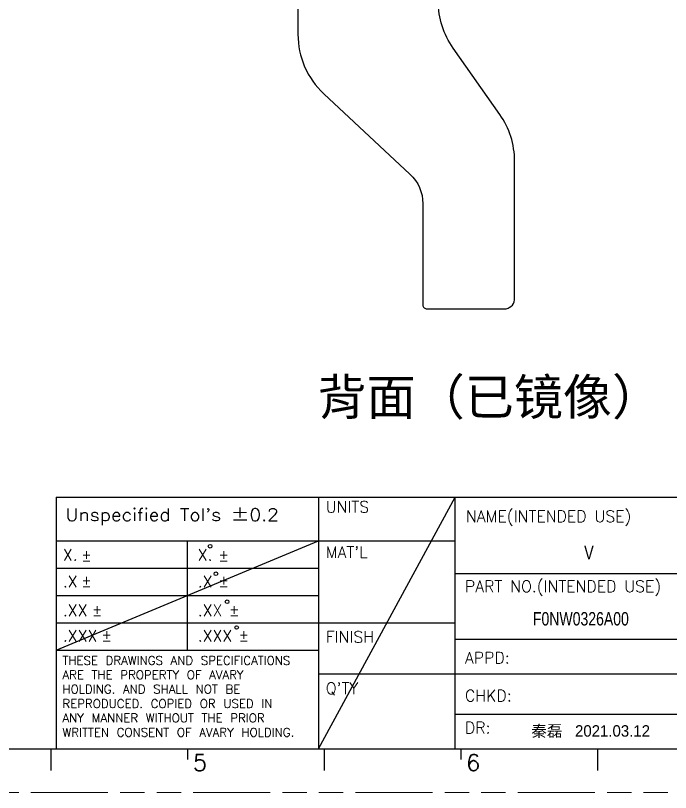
# Model space of a CAD drawing. Header units: millimetres. Extents: x 76 to 353, y -5 to 190.
# Drawn here: x 214.5 to 295.2, y -5.4 to 90.3 of the extents above; entities that cross this region are included whole.
import ezdxf

# ---------------------------------------------------------------- set-up
doc = ezdxf.new("R2010")
doc.units = ezdxf.units.MM
doc.linetypes.add('PHANTOM', pattern=[29.5, 9.5, -1.5, 3, -1.5, 3, -1.5, 9.5])
doc.layers.add('0PAPERF', color=2, linetype='PHANTOM', lineweight=9, plot=False)
doc.layers.add('備註', color=1, linetype='Continuous', lineweight=9)
doc.styles.add('SIMPLEX', font='simplex.shx')
doc.styles.get("Standard").update_dxf_attribs({"font": 'txt.shx'})

msp = doc.modelspace()

# ---------------------------------------------------------------- linework, layer by layer
for p, q in [((219.534, 31.005), (344.135, 31.005)), ((219.534, 31.005), (219.534, 0.023)), ((251.863, 31.005), (251.863, 0.023)), ((268.701, 0.023), (268.701, 31.005)), ((219.534, 25.617), (268.701, 25.617)), ((235.699, 12.147), (235.699, 25.617)), ((219.534, 22.249), (251.863, 22.249)), ((219.534, 18.882), (251.863, 18.882)), ((219.534, 15.514), (268.701, 15.514)), ((344.135, 13.494), (268.701, 13.494)), ((219.534, 12.147), (251.863, 12.147)), ((301.704, 9.213), (251.863, 9.213)), ((268.701, 4.262), (301.704, 4.262)), ((84.157, 0.023), (344.135, 0.023)), ((218.861, 0.023), (218.861, -2.671)), ((235.699, 0.023), (235.699, -1.324)), ((252.537, 0.023), (252.537, -2.671)), ((269.375, 0.023), (269.375, -1.324)), ((286.213, 0.023), (286.213, -2.671))]:
    msp.add_line(p, q)
at = {"linetype": 'Continuous'}
for p, q in [((251.863, 0.023), (268.701, 31.005)), ((219.534, 12.147), (251.863, 25.617))]:
    msp.add_line(p, q, dxfattribs=at)
msp.add_lwpolyline([(249.315, 137.497), (249.315, 88.029, 0.207998), (252.495, 80.716), (263.125, 70.803, -0.207969), (264.715, 67.147), (264.715, 54.699, 0.41437), (265.215, 54.199), (274.812, 54.199, 0.147928), (275.367, 54.366), (275.57, 54.502, 0.250656), (276.015, 55.334), (276.015, 72.404, 0.154616), (274.191, 78.162), (268.439, 86.328, -0.154617), (266.615, 92.087)], format="xyb")
msp.add_lwpolyline([(268.701, 31.005), (344.135, 31.005), (344.135, 21.576), (268.701, 21.576)], close=True)
for centre in [(238.493, 24.971), (239.205, 21.574), (240.587, 18.131), (241.765, 14.954)]:
    msp.add_circle(centre, 0.222)
at = {"layer": '0PAPERF'}
msp.add_line((76.411, -5.365), (352.624, -5.365), dxfattribs=at)

# ---------------------------------------------------------------- texts
at = {"style": 'SIMPLEX'}
for s, height, p in [('UNITS', 1.4144, (252.748, 29.114)), ("MAT'L", 1.4144, (252.748, 23.529)), ('X.', 1.4144, (220.359, 23.195)), ('%%p ', 1.4144, (222.598, 23.142)), ('X.', 1.4144, (236.978, 23.195)), ('%%p ', 1.4144, (239.5, 23.142)), ('.X', 1.4144, (220.359, 19.905)), ('%%p ', 1.4144, (222.598, 19.976)), ('.X', 1.4144, (236.978, 19.905)), ('%%p ', 1.4144, (239.5, 19.976)), ('PART NO.(INTENDED USE)', 1.41439, (269.9, 19.315)), ('.XX', 1.4144, (220.359, 16.355)), ('%%p ', 1.4144, (223.907, 16.373)), ('.XX', 1.4144, (236.978, 16.355)), ('%%p ', 1.4144, (240.809, 16.373)), ('.XXX', 1.4144, (220.359, 13.231)), ('%%p ', 1.4144, (225.085, 13.285)), ('.XXX', 1.4144, (236.978, 13.231)), ('%%p ', 1.4144, (241.987, 13.285)), ('FINISH', 1.4144, (252.748, 13.094)), ('APPD:', 1.4144, (269.9, 10.522)), ("Q'TY", 1.4144, (252.748, 6.758)), ('CHKD:', 1.4144, (269.9, 5.856)), ('DR:', 1.4144, (269.9, 1.902)), ('5', 2.021, (236.372, -2.698)), ('6', 2.021, (270.048, -2.698))]:
    msp.add_text(s, height=height, dxfattribs=at).set_placement(p)
at = {"lineweight": 0, "style": 'SIMPLEX'}
msp.add_text('NAME(INTENDED USE)', height=1.41559, dxfattribs=at).set_placement((270.027, 27.947))
at = {"insert": (220.673, 29.623), "char_height": 1.54171, "width": 44.59626, "attachment_point": 1, "style": 'SIMPLEX'}
msp.add_mtext("{\\W1.1;Unspecified Tol's \\Ftxt|c0;%%P\\Fsimplex|c0;\\C1;0.2}", dxfattribs=at)
at = {"lineweight": 0, "attachment_point": 1, "style": 'SIMPLEX'}
for s, insert, char_height, width in [('{\\fPMingLiU|b0|i0|c136|p2;\\W0.8;V}', (284.578, 25.055), 1.72178, 19.74479), ('{\\fPMingLiU|b0|i0|c136|p54;\\W0.8;F0NW0326A00}', (278.277, 16.855), 1.65184, 21.53321), ('{\\fPMingLiU|b0|i0|c136|p2;秦磊   2021.03.12}', (278.073, 2.923), 1.41155, 19.74479)]:
    msp.add_mtext(s, dxfattribs=dict(at, insert=insert, char_height=char_height, width=width))
at = {"color": 3, "insert": (220.3, 11.427), "char_height": 1.062585, "width": 30.95479, "attachment_point": 1}
msp.add_mtext('THESE DRAWINGS AND SPECIFICATIONS ARE THE PROPERTY OF AVARY HOLDING. AND SHALL NOT BE REPRODUCED. COPIED OR USED IN ANY MANNER WITHOUT THE PRIOR WRITTEN CONSENT OF AVARY HOLDING.', dxfattribs=at)
at = {"layer": '備註', "insert": (251.728, 45.575), "char_height": 4.4352, "width": 100.63914, "attachment_point": 1, "style": 'SIMPLEX'}
msp.add_mtext('{\\fPMingLiU|b0|i0|c136|p2;背面（已镜像）}', dxfattribs=at)

doc.saveas('drawing.dxf')
